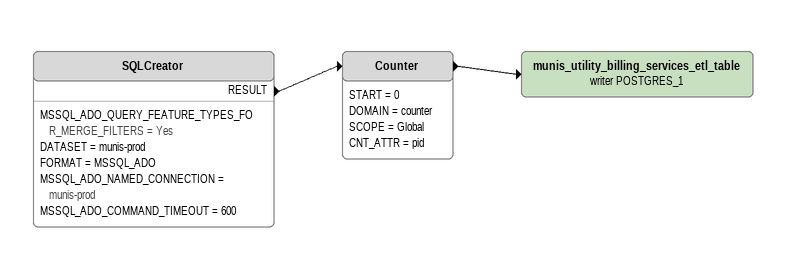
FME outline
SQLCreator
    MSSQL_ADO_QUERY_FEATURE_TYPES_FOR_MERGE_FILTERS = Yes
    DATASET = munis-prod
    FORMAT = MSSQL_ADO
    MSSQL_ADO_NAMED_CONNECTION = munis-prod
    MSSQL_ADO_COMMAND_TIMEOUT = 600
    RESULT -> Counter
Counter
    START = 0
    DOMAIN = counter
    SCOPE = Global
    CNT_ATTR = pid
    -> munis_utility_billing_services_etl_table (writer POSTGRES_1)
munis_utility_billing_services_etl_table (writer POSTGRES_1)
